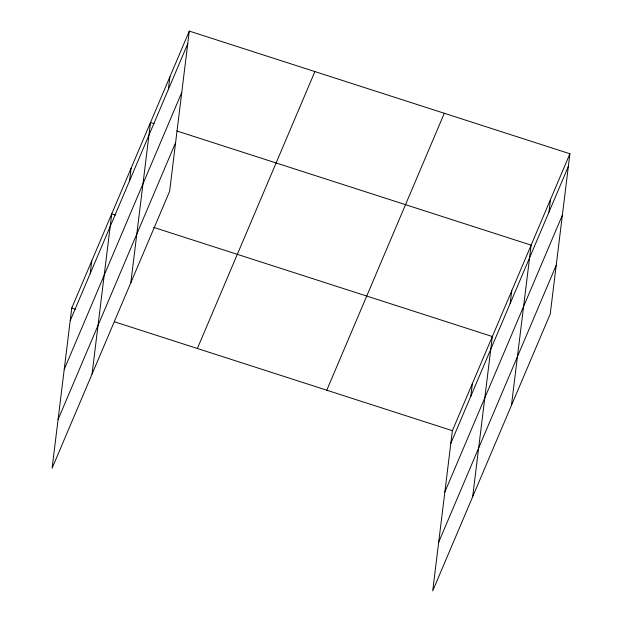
<?xml version="1.0" encoding="UTF-8"?>
<svg xmlns="http://www.w3.org/2000/svg" width="622" height="622" viewBox="0 0 622 622"><rect width="100%" height="100%" fill="white"/><g stroke="black" fill="none" stroke-linecap="round" stroke-linejoin="round"><path stroke-width="0.93" d="M189.29 31.1L71.763 308.022L52.093 468.242L169.619 191.312L189.29 31.1L569.908 153.758L550.237 313.978L432.71 590.9L452.381 430.688L569.908 153.758M90.19 273.602L91.745 260.945M92.056 374.086L111.727 213.867L115.365 215.041M129.563 180.831L131.118 168.181M130.838 282.699L150.508 122.487L154.147 123.661M168.344 89.444L169.899 76.794M470.807 396.261L472.362 383.611M472.666 496.745L492.336 336.533L153.595 227.364M510.18 303.497L511.727 290.839M511.455 405.357L531.126 245.146L176.905 130.993M548.962 212.11L550.517 199.452M70.208 320.68L187.735 43.758M64.229 369.375L181.756 92.453M58.071 419.547L175.598 142.617M197.368 348.499L314.895 71.577M326.775 390.204L444.302 113.282M450.826 443.338L568.352 166.416M444.847 492.033L562.374 215.111M438.689 542.205L556.216 265.283M71.763 308.022L75.402 309.196M114.541 321.807L452.381 430.688"/></g></svg>
